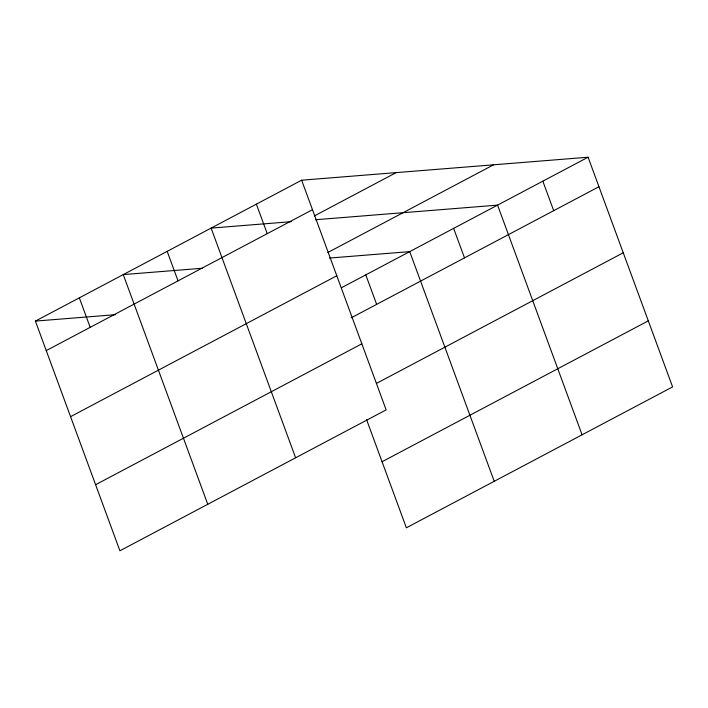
<?xml version="1.0" encoding="UTF-8"?>
<svg xmlns="http://www.w3.org/2000/svg" width="708" height="708" viewBox="0 0 708 708"><rect width="100%" height="100%" fill="white"/><g stroke="black" fill="none" stroke-linecap="round" stroke-linejoin="round"><path stroke-width="1.06" d="M301.635 180.204L386.143 409.879L119.909 550.78L35.4 321.096L301.635 180.204L588.091 157.22L672.6 386.904L406.365 527.796L366.505 419.463M46.25 350.602L312.494 209.701M314.317 215.94L396.17 172.619M327.875 252.491L493.565 164.805M70.561 416.658L336.796 275.766M341.38 287.784L588.091 157.22M351.256 317.804L598.95 186.726M95.598 484.715L361.841 343.822M376.541 383.347L623.252 252.783M382.055 461.74L648.298 320.848M291.36 221.666L211.117 228.109L295.625 457.784M315.387 219.746L497.574 205.125L582.082 434.809M202.399 268.252L123.254 274.598L207.763 504.282M329.477 258.057L409.72 251.623L494.219 481.298M35.4 321.096L115.643 314.662M542.832 181.177L553.691 210.674M453.642 228.374L464.501 257.88M365.788 274.872L376.638 304.369M256.376 204.152L267.235 233.658M167.185 251.358L178.044 280.855M79.331 297.847L90.181 327.353"/></g></svg>
